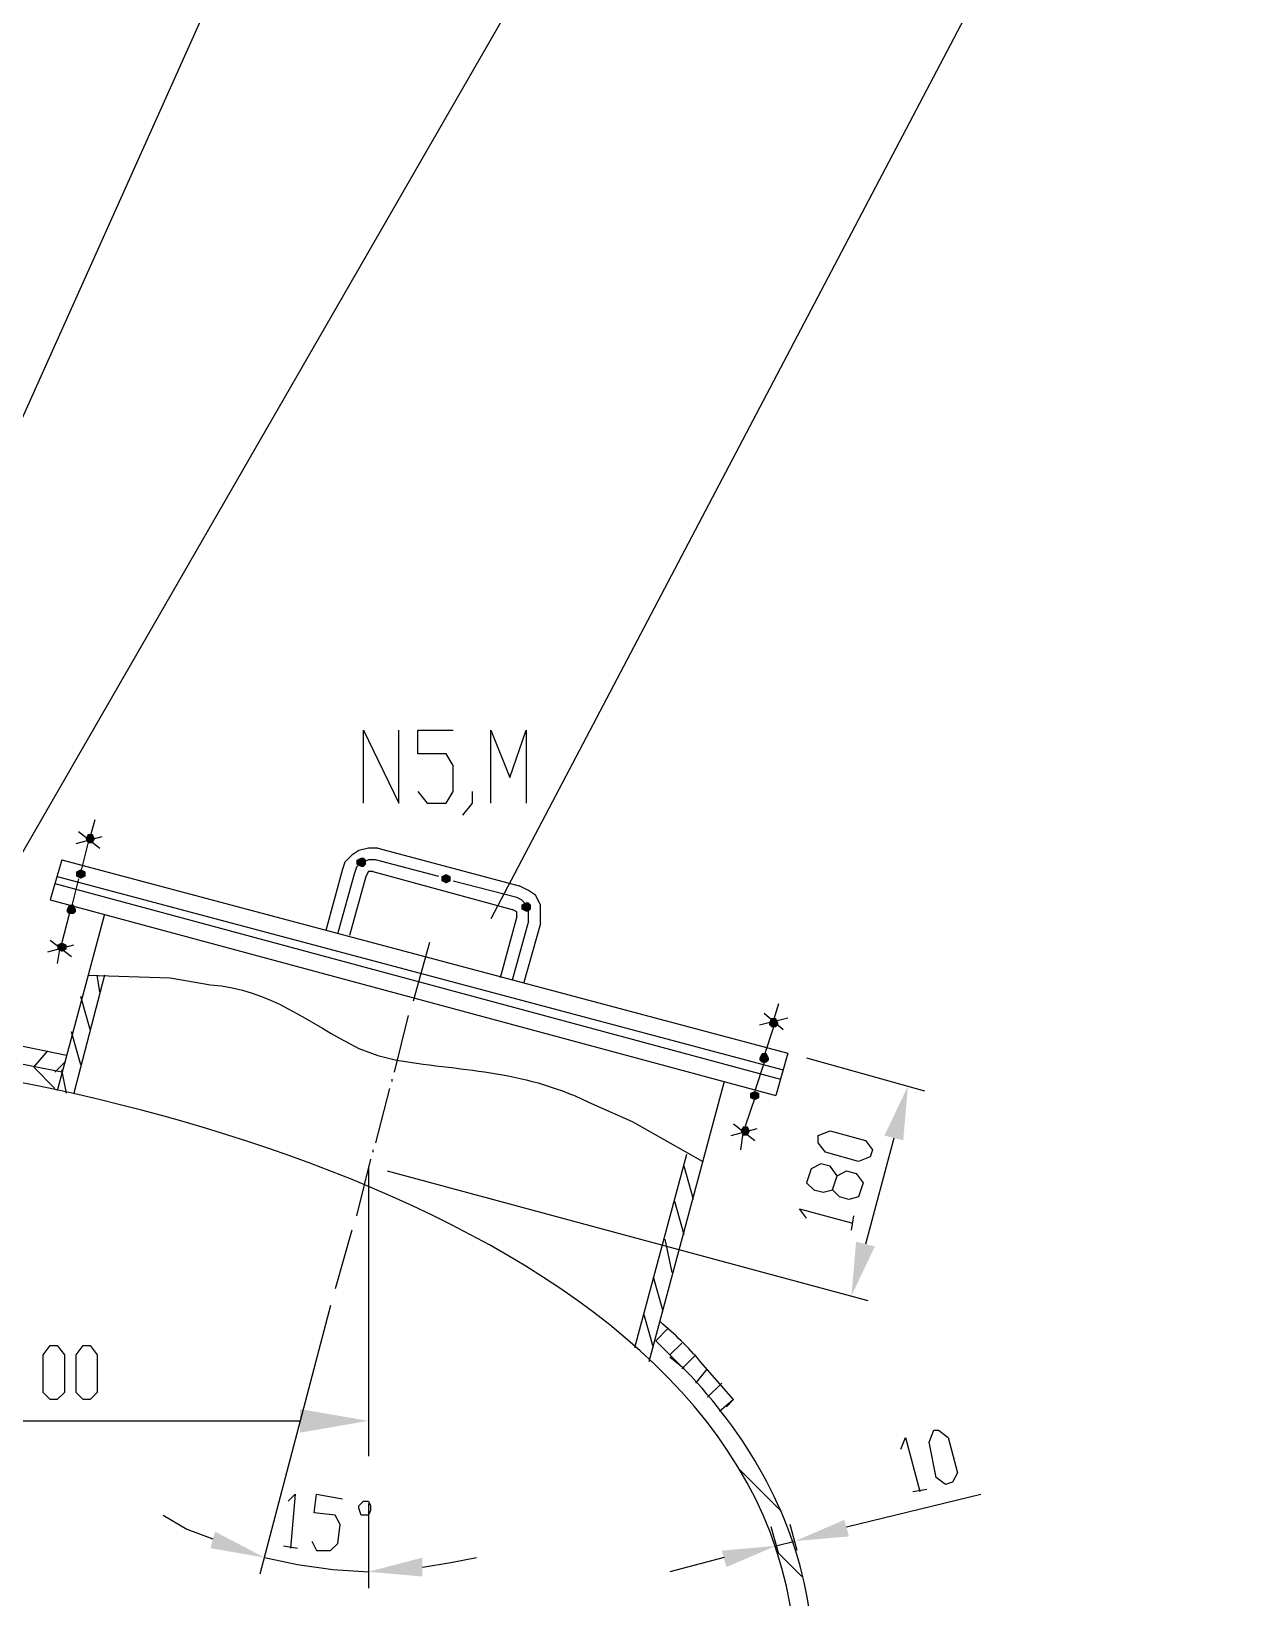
# Model space of a CAD drawing. Header units: millimetres. Extents: x -2210 to 6171, y -6737 to 5572.
# Drawn here: x 652 to 1663, y 2461 to 3754 of the extents above; entities that cross this region are included whole.
import ezdxf

# ---------------------------------------------------------------- set-up
doc = ezdxf.new("R2010")
doc.units = ezdxf.units.MM
doc.layers.add('1', color=7, linetype='Continuous')

msp = doc.modelspace()

# ---------------------------------------------------------------- hatches: boundary and pattern name
h = msp.add_hatch(color=0)
h.dxf.hatch_style = 2
h.paths.add_polyline_path([(696.5, 3087.7), (698.4, 3091.6), (702.3, 3091.6), (704.3, 3087.7), (702.3, 3083.8), (698.4, 3083.8)])
h = msp.add_hatch(color=0)
h.dxf.hatch_style = 2
h.paths.add_polyline_path([(924.1, 3064.3), (920.2, 3066.3), (920.2, 3070.2), (924.1, 3072.1), (926.1, 3072.1), (928, 3070.2), (928, 3066.3), (926.1, 3064.3)])
h = msp.add_hatch(color=0)
h.dxf.hatch_style = 2
h.paths.add_polyline_path([(692.6, 3054.6), (688.7, 3056.6), (688.7, 3060.5), (692.6, 3062.4), (696.5, 3060.5), (696.5, 3056.6)])
h = msp.add_hatch(color=0)
h.dxf.hatch_style = 2
h.paths.add_polyline_path([(994.2, 3058.5), (998, 3056.6), (998, 3052.7), (994.2, 3050.7), (990.3, 3052.7), (990.3, 3056.6)])
h = msp.add_hatch(color=0)
h.dxf.hatch_style = 2
h.paths.add_polyline_path([(680.9, 3029.3), (682.9, 3033.2), (686.8, 3033.2), (688.7, 3029.3), (688.7, 3027.4), (686.8, 3025.4), (682.9, 3025.4), (680.9, 3027.4)])
h = msp.add_hatch(color=0)
h.dxf.hatch_style = 2
h.paths.add_polyline_path([(1060.3, 3027.4), (1056.4, 3029.3), (1056.4, 3033.2), (1060.3, 3035.2), (1062.2, 3035.2), (1064.2, 3033.2), (1064.2, 3029.3), (1062.2, 3027.4)])
h = msp.add_hatch(color=0)
h.dxf.hatch_style = 2
h.paths.add_polyline_path([(677, 2994.3), (673.1, 2996.3), (673.1, 3000.1), (677, 3002.1), (680.9, 3000.1), (680.9, 2996.3)])
h = msp.add_hatch(color=0)
h.dxf.hatch_style = 2
h.paths.add_polyline_path([(1260.7, 2935.9), (1262.6, 2939.8), (1266.5, 2939.8), (1268.5, 2935.9), (1268.5, 2934), (1266.5, 2932.1), (1262.6, 2932.1), (1260.7, 2934)])
h = msp.add_hatch(color=0)
h.dxf.hatch_style = 2
h.paths.add_polyline_path([(1252.9, 2906.8), (1254.9, 2910.7), (1258.7, 2910.7), (1260.7, 2906.8), (1260.7, 2904.8), (1258.7, 2902.9), (1254.9, 2902.9), (1252.9, 2904.8)])
h = msp.add_hatch(color=0)
h.dxf.hatch_style = 2
h.paths.add_polyline_path([(1356, 2842.6), (1371.6, 2838.7), (1375.5, 2883.4)])
h = msp.add_hatch(color=0)
h.dxf.hatch_style = 2
h.paths.add_polyline_path([(1249, 2871.7), (1245.1, 2873.7), (1245.1, 2877.6), (1249, 2879.5), (1252.9, 2877.6), (1252.9, 2873.7)])
h = msp.add_hatch(color=0)
h.dxf.hatch_style = 2
h.paths.add_polyline_path([(1237.3, 2846.5), (1239.3, 2850.3), (1243.2, 2850.3), (1245.1, 2846.5), (1243.2, 2842.6), (1239.3, 2842.6)])
h = msp.add_hatch(color=0)
h.dxf.hatch_style = 2
h.paths.add_polyline_path([(1332.7, 2755), (1348.2, 2751.1), (1328.8, 2710.3)])
h = msp.add_hatch(color=0)
h.dxf.hatch_style = 2
h.paths.add_polyline_path([(873.5, 2616.9), (930, 2607.2), (873.5, 2597.4)])
h = msp.add_hatch(color=0)
h.dxf.hatch_style = 2
h.paths.add_polyline_path([(1322.9, 2525.4), (1326.8, 2511.8), (1282.1, 2507.9)])
h = msp.add_hatch(color=0)
h.dxf.hatch_style = 2
h.paths.add_polyline_path([(803.5, 2515.7), (799.6, 2502.1), (844.3, 2494.3)])
h = msp.add_hatch(color=0)
h.dxf.hatch_style = 2
h.paths.add_polyline_path([(1221.8, 2500.1), (1225.7, 2486.5), (1266.5, 2504)])
h = msp.add_hatch(color=0)
h.dxf.hatch_style = 2
h.paths.add_polyline_path([(974.7, 2478.7), (974.7, 2494.3), (930, 2482.6)])

# ---------------------------------------------------------------- linework, layer by layer
at = {"layer": '1', "color": 0, "lineweight": 25}
for points in [[(998, 4223.9), (426.1, 2949.6)], [(1305.4, 4223.9), (562.2, 2934)], [(1663.4, 4223.9), (1031.1, 3021.5)], [(926.1, 3116.9), (926.1, 3177.2), (955.2, 3116.9), (955.2, 3177.2)], [(970.8, 3126.6), (978.6, 3116.9), (994.2, 3116.9), (1000, 3126.6), (1000, 3148), (994.2, 3157.7), (970.8, 3157.7), (970.8, 3177.2), (1000, 3177.2)], [(1031.1, 3116.9), (1031.1, 3177.2), (1046.7, 3138.3), (1060.3, 3177.2), (1060.3, 3116.9)], [(1015.6, 3126.6), (1015.6, 3116.9), (1007.8, 3107.2)], [(704.3, 3103.3), (700.4, 3089.6)], [(690.7, 3093.5), (708.2, 3079.9)], [(688.7, 3083.8), (710.1, 3089.6)], [(698.4, 3083.8), (692.6, 3060.5)], [(937.7, 3079.9), (930, 3079.9), (922.2, 3078), (916.3, 3074.1), (910.5, 3068.2), (908.6, 3062.4)], [(937.7, 3079.9), (1054.5, 3048.8)], [(677, 3070.2), (667.3, 3037.1)], [(677, 3070.2), (1276.3, 2910.7)], [(924.1, 3068.2), (920.2, 3064.3), (918.3, 3058.5)], [(935.8, 3070.2), (930, 3070.2), (926.1, 3068.2)], [(988.3, 3056.6), (935.8, 3070.2)], [(673.1, 3056.6), (1272.4, 2897)], [(690.7, 3054.6), (684.8, 3031.3)], [(908.6, 3062.4), (894.9, 3011.8)], [(918.3, 3058.5), (904.7, 3009.9)], [(928, 3056.6), (914.4, 3007.9)], [(933.8, 3060.5), (930, 3060.5), (928, 3056.6)], [(933.8, 3060.5), (1048.6, 3029.3)], [(1052.5, 3039.1), (1000, 3052.7)], [(671.2, 3050.7), (1270.4, 2889.3)], [(1060.3, 3033.2), (1056.4, 3037.1), (1052.5, 3039.1)], [(1072, 3017.7), (1072, 3025.4), (1072, 3033.2), (1068.1, 3041), (1062.2, 3044.9), (1054.5, 3048.8)], [(667.3, 3037.1), (1266.5, 2875.6)], [(712.1, 3025.4), (673.1, 2879.5)], [(682.9, 3025.4), (677, 3002.1)], [(1052.5, 3023.5), (1052.5, 3027.4), (1048.6, 3029.3)], [(1062.2, 3019.6), (1062.2, 3025.4), (1062.2, 3031.3)], [(1052.5, 3023.5), (1038.9, 2972.9)], [(1062.2, 3019.6), (1048.6, 2971)], [(1072, 3017.7), (1058.4, 2969)], [(665.4, 2994.3), (686.8, 3000.1)], [(667.3, 3004), (684.8, 2990.4)], [(980.5, 3002.1), (966.9, 2953.5)], [(675.1, 2996.3), (673.1, 2984.6)], [(712.1, 2974.9), (686.8, 2877.6)], [(708.2, 2961.2), (706.2, 2974.9)], [(700.4, 2930.1), (692.6, 2957.3)], [(965, 2947.6), (965, 2947.6)], [(1268.5, 2951.5), (1264.6, 2937.9)], [(963, 2941.8), (951.4, 2895.1)], [(1252.9, 2934), (1276.3, 2939.8)], [(1256.8, 2943.7), (1272.4, 2930.1)], [(677, 2895.1), (597.3, 2910.7), (515.6, 2922.3), (431.9, 2930.1), (346.3, 2934)], [(680.9, 2908.7), (595.3, 2926.2)], [(692.6, 2900.9), (684.8, 2928.2)], [(1264.6, 2932.1), (1256.8, 2908.7)], [(653.7, 2899), (665.4, 2912.6)], [(1276.3, 2910.7), (1266.5, 2875.6)], [(671.2, 2881.5), (653.7, 2899)], [(671.2, 2895.1), (679, 2902.9)], [(680.9, 2877.6), (677, 2897)], [(1256.8, 2902.9), (1249, 2879.5)], [(1291.8, 2906.8), (1389.1, 2879.5)], [(949.4, 2889.3), (949.4, 2887.3)], [(1223.7, 2887.3), (1161.5, 2655.8)], [(947.5, 2881.5), (935.8, 2836.7)], [(1249, 2873.7), (1241.2, 2850.3)], [(1229.6, 2842.6), (1251, 2848.4)], [(1231.5, 2852.3), (1249, 2838.7)], [(1239.3, 2844.5), (1237.3, 2830.9)], [(1344.3, 2825.1), (1334.6, 2821.2), (1307.4, 2828.9), (1301.5, 2836.7), (1301.5, 2842.6), (1311.3, 2846.5), (1340.5, 2838.7), (1346.3, 2830.9), (1344.3, 2825.1)], [(1363.8, 2840.6), (1340.5, 2753.1)], [(931.9, 2823.1), (920.2, 2776.4)], [(933.8, 2830.9), (933.8, 2828.9)], [(1192.6, 2827), (1149.8, 2667.5)], [(1334.6, 2792), (1326.8, 2790), (1319.1, 2792), (1313.2, 2797.8), (1317.1, 2809.5), (1311.3, 2817.3), (1303.5, 2819.2), (1295.7, 2815.3), (1291.8, 2803.6), (1297.7, 2797.8), (1305.4, 2795.9), (1313.2, 2797.8)], [(930, 2817.3), (930, 2578)], [(945.5, 2813.4), (1342.4, 2706.4)], [(1198.4, 2790), (1190.7, 2817.3)], [(1317.1, 2809.5), (1324.9, 2813.4), (1332.7, 2811.4), (1338.5, 2803.6), (1334.6, 2792)], [(1190.7, 2760.8), (1182.9, 2788.1)], [(1291.8, 2774.5), (1286, 2782.2), (1328.8, 2770.6)], [(918.3, 2770.6), (918.3, 2770.6)], [(1328.8, 2764.7), (1330.7, 2776.4)], [(916.3, 2764.7), (902.7, 2716.1)], [(1180.9, 2729.7), (1175.1, 2757)], [(1173.1, 2698.6), (1165.4, 2725.8)], [(898.8, 2702.5), (840.5, 2480.7)], [(1165.4, 2667.5), (1157.6, 2694.7)], [(1167.3, 2673.3), (1177, 2683)], [(667.3, 2624.7), (661.5, 2630.5), (661.5, 2661.6), (667.3, 2669.4), (673.1, 2669.4), (679, 2661.6), (679, 2630.5), (673.1, 2624.7), (667.3, 2624.7)], [(694.5, 2624.7), (688.7, 2630.5), (688.7, 2661.6), (694.5, 2669.4), (700.4, 2669.4), (706.2, 2661.6), (706.2, 2630.5), (700.4, 2624.7), (694.5, 2624.7)], [(1179, 2661.6), (1188.7, 2671.4)], [(1190.7, 2650), (1179, 2659.7)], [(1188.7, 2650), (1200.4, 2661.6)], [(1200.4, 2638.3), (1210.1, 2650)], [(1210.1, 2626.6), (1221.8, 2638.3)], [(1231.5, 2624.7), (1219.8, 2614.9)], [(1225.7, 2618.8), (1231.5, 2624.7)], [(420.2, 2607.2), (873.5, 2607.2)], [(1406.6, 2554.6), (1398.8, 2560.5), (1393, 2589.6), (1396.9, 2599.4), (1400.8, 2599.4), (1408.6, 2593.5), (1416.3, 2564.3), (1412.4, 2556.6), (1406.6, 2554.6)], [(1369.6, 2583.8), (1373.5, 2593.5), (1385.2, 2548.8)], [(1270.4, 2533.2), (1235.4, 2568.2)], [(863.8, 2541), (869.6, 2546.8), (865.7, 2502.1)], [(883.3, 2507.9), (887.1, 2500.1), (898.8, 2500.1), (904.7, 2506), (906.6, 2521.5), (902.7, 2529.3), (885.2, 2531.3), (887.1, 2546.8), (908.6, 2542.9)], [(1324.9, 2519.6), (1435.8, 2546.8)], [(1379.4, 2548.8), (1391, 2550.7)], [(930, 2541), (931.9, 2537.1), (931.9, 2533.2), (930, 2529.3), (924.1, 2529.3), (922.2, 2535.2), (922.2, 2537.1), (926.1, 2541), (930, 2541)], [(930, 2539.1), (930, 2469)], [(760.7, 2529.3), (780.1, 2517.7), (801.5, 2509.9)], [(1284, 2500.1), (1278.2, 2521.5)], [(1268.5, 2498.2), (1262.6, 2519.6)], [(859.9, 2504), (871.6, 2502.1)], [(1266.5, 2504), (1282.1, 2507.9)], [(1287.9, 2478.7), (1266.5, 2500.1)], [(844.3, 2494.3), (871.6, 2488.5), (900.8, 2484.6), (930, 2482.6)], [(974.7, 2486.5), (998, 2490.4), (1019.4, 2494.3)], [(1223.7, 2494.3), (1179, 2482.6)]]:
    msp.add_lwpolyline(points, dxfattribs=at)
for points, knots in [([(698.4, 2974.9), (698.4, 2974.9), (766.5, 2972.9), (766.5, 2972.9), (766.5, 2972.9), (799.6, 2967.1), (799.6, 2967.1), (850.2, 2963.2), (879.4, 2935.9), (922.2, 2914.5), (922.2, 2914.5), (937.7, 2908.7), (937.7, 2908.7), (937.7, 2908.7), (953.3, 2904.8), (953.3, 2904.8), (1013.6, 2895.1), (1058.4, 2897), (1116.7, 2867.9), (1116.7, 2867.9), (1147.8, 2854.2), (1147.8, 2854.2), (1147.8, 2854.2), (1206.2, 2821.2), (1206.2, 2821.2)], [0, 0, 0, 0, 1, 1, 1, 2, 2, 2, 3, 3, 3, 4, 4, 4, 5, 5, 5, 6, 6, 6, 7, 7, 7, 8, 8, 8, 8]), ([(1280.1, 2420.4), (1280.1, 2420.4), (1278.2, 2455.4), (1278.2, 2455.4), (1221.8, 2784.2), (665.4, 2908.7), (393, 2916.5), (393, 2916.5), (322.9, 2920.4), (322.9, 2920.4)], [0, 0, 0, 0, 1, 1, 1, 2, 2, 2, 3, 3, 3, 3]), ([(1231.5, 2624.7), (1231.5, 2624.7), (1206.2, 2653.8), (1206.2, 2653.8), (1196.5, 2665.5), (1184.8, 2677.2), (1173.1, 2686.9), (1173.1, 2686.9), (1171.2, 2688.9), (1171.2, 2688.9)], [0, 0, 0, 0, 1, 1, 1, 2, 2, 2, 3, 3, 3, 3]), ([(1295.7, 2420.4), (1295.7, 2420.4), (1293.8, 2453.5), (1293.8, 2453.5), (1282.1, 2527.4), (1245.1, 2591.6), (1196.5, 2644.1), (1196.5, 2644.1), (1167.3, 2673.3), (1167.3, 2673.3)], [0, 0, 0, 0, 1, 1, 1, 2, 2, 2, 3, 3, 3, 3])]:
    msp.add_open_spline(points, degree=3, knots=knots, dxfattribs=at)

doc.saveas('drawing.dxf')
